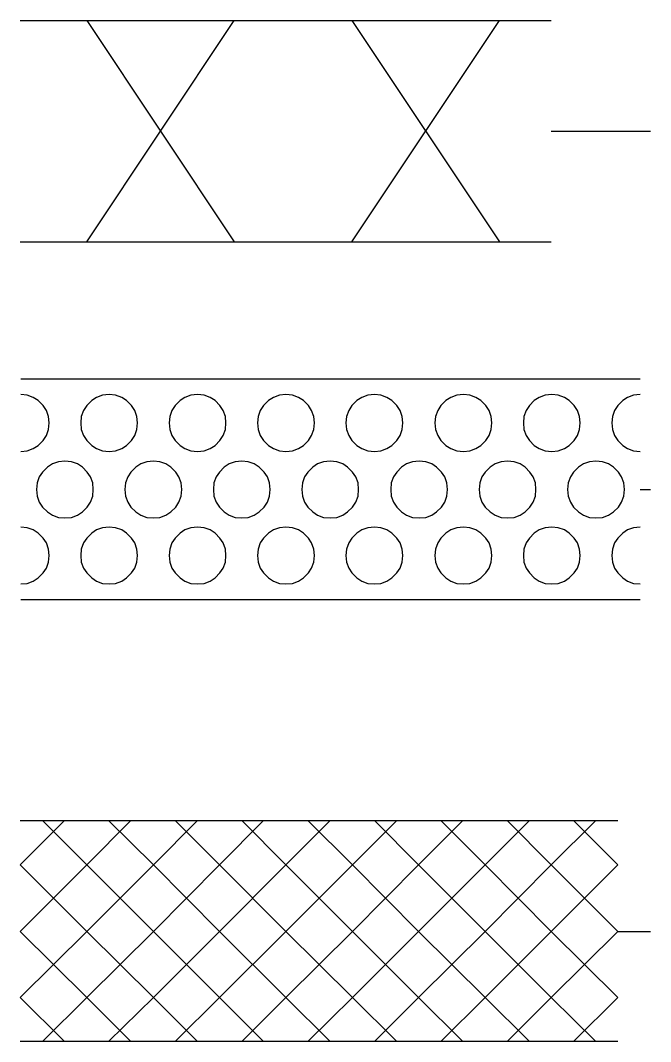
# Model space of a CAD drawing. Header units: inches. Extents: x 47316 to 59086, y 3141 to 11743.
# Drawn here: x 47419.97 to 47434.23, y 7496.88 to 7520 of the extents above; entities that cross this region are included whole.
import ezdxf

# ---------------------------------------------------------------- set-up
doc = ezdxf.new("R2010")
doc.units = ezdxf.units.IN
doc.header["$MEASUREMENT"] = 0

msp = doc.modelspace()

# ---------------------------------------------------------------- linework, layer by layer
at = {"color": 0, "lineweight": -3}
for p, q in [((47419.965, 7520.003), (47421.967, 7520.003)), ((47421.473, 7514.988), (47424.808, 7520.003)), ((47421.473, 7520.003), (47424.808, 7514.988)), ((47421.967, 7520.003), (47423.968, 7520.003)), ((47423.968, 7520.003), (47425.982, 7520.003)), ((47425.982, 7520.003), (47427.983, 7520.003)), ((47427.476, 7514.988), (47430.812, 7520.003)), ((47427.476, 7520.003), (47430.812, 7514.988)), ((47427.983, 7520.003), (47429.984, 7520.003)), ((47429.984, 7520.003), (47431.985, 7520.003)), ((47431.985, 7517.496), (47434.234, 7517.496)), ((47419.965, 7514.988), (47421.967, 7514.988)), ((47421.967, 7514.988), (47423.968, 7514.988)), ((47423.968, 7514.988), (47425.982, 7514.988)), ((47425.982, 7514.988), (47427.983, 7514.988)), ((47427.983, 7514.988), (47429.984, 7514.988)), ((47429.984, 7514.988), (47431.985, 7514.988)), ((47419.978, 7511.887), (47420.978, 7511.887)), ((47420.978, 7511.887), (47421.979, 7511.887)), ((47421.979, 7511.887), (47422.98, 7511.887)), ((47422.98, 7511.887), (47423.98, 7511.887)), ((47423.98, 7511.887), (47424.981, 7511.887)), ((47424.981, 7511.887), (47425.982, 7511.887)), ((47425.982, 7511.887), (47426.982, 7511.887)), ((47426.982, 7511.887), (47427.983, 7511.887)), ((47427.983, 7511.887), (47428.996, 7511.887)), ((47428.996, 7511.887), (47429.996, 7511.887)), ((47429.996, 7511.887), (47430.997, 7511.887)), ((47430.997, 7511.887), (47431.998, 7511.887)), ((47431.998, 7511.887), (47432.998, 7511.887)), ((47432.998, 7511.887), (47433.999, 7511.887)), ((47420.126, 7511.517), (47419.978, 7511.529)), ((47420.262, 7511.467), (47420.126, 7511.517)), ((47420.373, 7511.393), (47420.262, 7511.467)), ((47420.484, 7511.282), (47420.373, 7511.393)), ((47421.584, 7511.393), (47421.473, 7511.282)), ((47421.695, 7511.467), (47421.584, 7511.393)), ((47421.831, 7511.517), (47421.695, 7511.467)), ((47421.979, 7511.529), (47421.831, 7511.517)), ((47422.127, 7511.517), (47421.979, 7511.529)), ((47422.263, 7511.467), (47422.127, 7511.517)), ((47422.374, 7511.393), (47422.263, 7511.467)), ((47422.486, 7511.282), (47422.374, 7511.393)), ((47423.585, 7511.393), (47423.474, 7511.282)), ((47423.696, 7511.467), (47423.585, 7511.393)), ((47423.832, 7511.517), (47423.696, 7511.467)), ((47423.98, 7511.529), (47423.832, 7511.517)), ((47424.129, 7511.517), (47423.98, 7511.529)), ((47424.264, 7511.467), (47424.129, 7511.517)), ((47424.376, 7511.393), (47424.264, 7511.467)), ((47424.487, 7511.282), (47424.376, 7511.393)), ((47425.586, 7511.393), (47425.475, 7511.282)), ((47425.697, 7511.467), (47425.586, 7511.393)), ((47425.833, 7511.517), (47425.697, 7511.467)), ((47425.982, 7511.529), (47425.833, 7511.517)), ((47426.13, 7511.517), (47425.982, 7511.529)), ((47426.266, 7511.467), (47426.13, 7511.517)), ((47426.377, 7511.393), (47426.266, 7511.467)), ((47426.488, 7511.282), (47426.377, 7511.393)), ((47427.587, 7511.393), (47427.476, 7511.282)), ((47427.699, 7511.467), (47427.587, 7511.393)), ((47427.835, 7511.517), (47427.699, 7511.467)), ((47427.983, 7511.529), (47427.835, 7511.517)), ((47428.131, 7511.517), (47427.983, 7511.529)), ((47428.267, 7511.467), (47428.131, 7511.517)), ((47428.378, 7511.393), (47428.267, 7511.467)), ((47428.489, 7511.282), (47428.378, 7511.393)), ((47429.601, 7511.393), (47429.49, 7511.282)), ((47429.712, 7511.467), (47429.601, 7511.393)), ((47429.848, 7511.517), (47429.712, 7511.467)), ((47429.996, 7511.529), (47429.848, 7511.517)), ((47430.145, 7511.517), (47429.996, 7511.529)), ((47430.28, 7511.467), (47430.145, 7511.517)), ((47430.392, 7511.393), (47430.28, 7511.467)), ((47430.503, 7511.282), (47430.392, 7511.393)), ((47431.602, 7511.393), (47431.491, 7511.282)), ((47431.713, 7511.467), (47431.602, 7511.393)), ((47431.849, 7511.517), (47431.713, 7511.467)), ((47431.998, 7511.529), (47431.849, 7511.517)), ((47432.146, 7511.517), (47431.998, 7511.529)), ((47432.282, 7511.467), (47432.146, 7511.517)), ((47432.393, 7511.393), (47432.282, 7511.467)), ((47432.504, 7511.282), (47432.393, 7511.393)), ((47433.604, 7511.393), (47433.492, 7511.282)), ((47433.715, 7511.467), (47433.604, 7511.393)), ((47433.851, 7511.517), (47433.715, 7511.467)), ((47433.999, 7511.529), (47433.851, 7511.517)), ((47420.558, 7511.171), (47420.484, 7511.282)), ((47420.608, 7511.035), (47420.558, 7511.171)), ((47421.398, 7511.171), (47421.349, 7511.035)), ((47421.473, 7511.282), (47421.398, 7511.171)), ((47422.56, 7511.171), (47422.486, 7511.282)), ((47422.609, 7511.035), (47422.56, 7511.171)), ((47423.4, 7511.171), (47423.35, 7511.035)), ((47423.474, 7511.282), (47423.4, 7511.171)), ((47424.561, 7511.171), (47424.487, 7511.282)), ((47424.61, 7511.035), (47424.561, 7511.171)), ((47425.401, 7511.171), (47425.352, 7511.035)), ((47425.475, 7511.282), (47425.401, 7511.171)), ((47426.562, 7511.171), (47426.488, 7511.282)), ((47426.612, 7511.035), (47426.562, 7511.171)), ((47427.402, 7511.171), (47427.353, 7511.035)), ((47427.476, 7511.282), (47427.402, 7511.171)), ((47428.563, 7511.171), (47428.489, 7511.282)), ((47428.613, 7511.035), (47428.563, 7511.171)), ((47429.416, 7511.171), (47429.366, 7511.035)), ((47429.49, 7511.282), (47429.416, 7511.171)), ((47430.577, 7511.171), (47430.503, 7511.282)), ((47430.626, 7511.035), (47430.577, 7511.171)), ((47431.417, 7511.171), (47431.368, 7511.035)), ((47431.491, 7511.282), (47431.417, 7511.171)), ((47432.578, 7511.171), (47432.504, 7511.282)), ((47432.628, 7511.035), (47432.578, 7511.171)), ((47433.418, 7511.171), (47433.369, 7511.035)), ((47433.492, 7511.282), (47433.418, 7511.171)), ((47420.62, 7510.887), (47420.608, 7511.035)), ((47420.608, 7510.738), (47420.62, 7510.887)), ((47421.349, 7511.035), (47421.337, 7510.887)), ((47421.337, 7510.887), (47421.349, 7510.738)), ((47422.621, 7510.887), (47422.609, 7511.035)), ((47422.609, 7510.738), (47422.621, 7510.887)), ((47423.35, 7511.035), (47423.338, 7510.887)), ((47423.338, 7510.887), (47423.35, 7510.738)), ((47424.623, 7510.887), (47424.61, 7511.035)), ((47424.61, 7510.738), (47424.623, 7510.887)), ((47425.352, 7511.035), (47425.339, 7510.887)), ((47425.339, 7510.887), (47425.352, 7510.738)), ((47426.624, 7510.887), (47426.612, 7511.035)), ((47426.612, 7510.738), (47426.624, 7510.887)), ((47427.353, 7511.035), (47427.34, 7510.887)), ((47427.34, 7510.887), (47427.353, 7510.738)), ((47428.625, 7510.887), (47428.613, 7511.035)), ((47428.613, 7510.738), (47428.625, 7510.887)), ((47429.366, 7511.035), (47429.354, 7510.887)), ((47429.354, 7510.887), (47429.366, 7510.738)), ((47430.639, 7510.887), (47430.626, 7511.035)), ((47430.626, 7510.738), (47430.639, 7510.887)), ((47431.368, 7511.035), (47431.355, 7510.887)), ((47431.355, 7510.887), (47431.368, 7510.738)), ((47432.64, 7510.887), (47432.628, 7511.035)), ((47432.628, 7510.738), (47432.64, 7510.887)), ((47433.369, 7511.035), (47433.356, 7510.887)), ((47433.356, 7510.887), (47433.369, 7510.738)), ((47420.558, 7510.603), (47420.608, 7510.738)), ((47421.349, 7510.738), (47421.398, 7510.603)), ((47422.56, 7510.603), (47422.609, 7510.738)), ((47423.35, 7510.738), (47423.4, 7510.603)), ((47424.561, 7510.603), (47424.61, 7510.738)), ((47425.352, 7510.738), (47425.401, 7510.603)), ((47426.562, 7510.603), (47426.612, 7510.738)), ((47427.353, 7510.738), (47427.402, 7510.603)), ((47428.563, 7510.603), (47428.613, 7510.738)), ((47429.366, 7510.738), (47429.416, 7510.603)), ((47430.577, 7510.603), (47430.626, 7510.738)), ((47431.368, 7510.738), (47431.417, 7510.603)), ((47432.578, 7510.603), (47432.628, 7510.738)), ((47433.369, 7510.738), (47433.418, 7510.603)), ((47420.373, 7510.38), (47420.484, 7510.491)), ((47420.484, 7510.491), (47420.558, 7510.603)), ((47421.398, 7510.603), (47421.473, 7510.491)), ((47421.473, 7510.491), (47421.584, 7510.38)), ((47422.374, 7510.38), (47422.486, 7510.491)), ((47422.486, 7510.491), (47422.56, 7510.603)), ((47423.4, 7510.603), (47423.474, 7510.491)), ((47423.474, 7510.491), (47423.585, 7510.38)), ((47424.376, 7510.38), (47424.487, 7510.491)), ((47424.487, 7510.491), (47424.561, 7510.603)), ((47425.401, 7510.603), (47425.475, 7510.491)), ((47425.475, 7510.491), (47425.586, 7510.38)), ((47426.377, 7510.38), (47426.488, 7510.491)), ((47426.488, 7510.491), (47426.562, 7510.603)), ((47427.402, 7510.603), (47427.476, 7510.491)), ((47427.476, 7510.491), (47427.587, 7510.38)), ((47428.378, 7510.38), (47428.489, 7510.491)), ((47428.489, 7510.491), (47428.563, 7510.603)), ((47429.416, 7510.603), (47429.49, 7510.491)), ((47429.49, 7510.491), (47429.601, 7510.38)), ((47430.392, 7510.38), (47430.503, 7510.491)), ((47430.503, 7510.491), (47430.577, 7510.603)), ((47431.417, 7510.603), (47431.491, 7510.491)), ((47431.491, 7510.491), (47431.602, 7510.38)), ((47432.393, 7510.38), (47432.504, 7510.491)), ((47432.504, 7510.491), (47432.578, 7510.603)), ((47433.418, 7510.603), (47433.492, 7510.491)), ((47433.492, 7510.491), (47433.604, 7510.38)), ((47419.978, 7510.244), (47420.126, 7510.257)), ((47420.126, 7510.257), (47420.262, 7510.306)), ((47420.262, 7510.306), (47420.373, 7510.38)), ((47421.584, 7510.38), (47421.695, 7510.306)), ((47421.695, 7510.306), (47421.831, 7510.257)), ((47421.831, 7510.257), (47421.979, 7510.244)), ((47421.979, 7510.244), (47422.127, 7510.257)), ((47422.127, 7510.257), (47422.263, 7510.306)), ((47422.263, 7510.306), (47422.374, 7510.38)), ((47423.585, 7510.38), (47423.696, 7510.306)), ((47423.696, 7510.306), (47423.832, 7510.257)), ((47423.832, 7510.257), (47423.98, 7510.244)), ((47423.98, 7510.244), (47424.129, 7510.257)), ((47424.129, 7510.257), (47424.264, 7510.306)), ((47424.264, 7510.306), (47424.376, 7510.38)), ((47425.586, 7510.38), (47425.697, 7510.306)), ((47425.697, 7510.306), (47425.833, 7510.257)), ((47425.833, 7510.257), (47425.982, 7510.244)), ((47425.982, 7510.244), (47426.13, 7510.257)), ((47426.13, 7510.257), (47426.266, 7510.306)), ((47426.266, 7510.306), (47426.377, 7510.38)), ((47427.587, 7510.38), (47427.699, 7510.306)), ((47427.699, 7510.306), (47427.835, 7510.257)), ((47427.835, 7510.257), (47427.983, 7510.244)), ((47427.983, 7510.244), (47428.131, 7510.257)), ((47428.131, 7510.257), (47428.267, 7510.306)), ((47428.267, 7510.306), (47428.378, 7510.38)), ((47429.601, 7510.38), (47429.712, 7510.306)), ((47429.712, 7510.306), (47429.848, 7510.257)), ((47429.848, 7510.257), (47429.996, 7510.244)), ((47429.996, 7510.244), (47430.145, 7510.257)), ((47430.145, 7510.257), (47430.28, 7510.306)), ((47430.28, 7510.306), (47430.392, 7510.38)), ((47431.602, 7510.38), (47431.713, 7510.306)), ((47431.713, 7510.306), (47431.849, 7510.257)), ((47431.849, 7510.257), (47431.998, 7510.244)), ((47431.998, 7510.244), (47432.146, 7510.257)), ((47432.146, 7510.257), (47432.282, 7510.306)), ((47432.282, 7510.306), (47432.393, 7510.38)), ((47433.604, 7510.38), (47433.715, 7510.306)), ((47433.715, 7510.306), (47433.851, 7510.257)), ((47433.851, 7510.257), (47433.999, 7510.244)), ((47420.694, 7509.96), (47420.583, 7509.886)), ((47420.83, 7510.01), (47420.694, 7509.96)), ((47420.978, 7510.022), (47420.83, 7510.01)), ((47421.127, 7510.01), (47420.978, 7510.022)), ((47421.263, 7509.96), (47421.127, 7510.01)), ((47421.374, 7509.886), (47421.263, 7509.96)), ((47422.696, 7509.96), (47422.584, 7509.886)), ((47422.831, 7510.01), (47422.696, 7509.96)), ((47422.98, 7510.022), (47422.831, 7510.01)), ((47423.128, 7510.01), (47422.98, 7510.022)), ((47423.264, 7509.96), (47423.128, 7510.01)), ((47423.375, 7509.886), (47423.264, 7509.96)), ((47424.697, 7509.96), (47424.586, 7509.886)), ((47424.833, 7510.01), (47424.697, 7509.96)), ((47424.981, 7510.022), (47424.833, 7510.01)), ((47425.129, 7510.01), (47424.981, 7510.022)), ((47425.265, 7509.96), (47425.129, 7510.01)), ((47425.376, 7509.886), (47425.265, 7509.96)), ((47426.698, 7509.96), (47426.587, 7509.886)), ((47426.834, 7510.01), (47426.698, 7509.96)), ((47426.982, 7510.022), (47426.834, 7510.01)), ((47427.13, 7510.01), (47426.982, 7510.022)), ((47427.266, 7509.96), (47427.13, 7510.01)), ((47427.377, 7509.886), (47427.266, 7509.96)), ((47428.712, 7509.96), (47428.6, 7509.886)), ((47428.848, 7510.01), (47428.712, 7509.96)), ((47428.996, 7510.022), (47428.848, 7510.01)), ((47429.144, 7510.01), (47428.996, 7510.022)), ((47429.28, 7509.96), (47429.144, 7510.01)), ((47429.391, 7509.886), (47429.28, 7509.96)), ((47430.713, 7509.96), (47430.602, 7509.886)), ((47430.849, 7510.01), (47430.713, 7509.96)), ((47430.997, 7510.022), (47430.849, 7510.01)), ((47431.145, 7510.01), (47430.997, 7510.022)), ((47431.281, 7509.96), (47431.145, 7510.01)), ((47431.392, 7509.886), (47431.281, 7509.96)), ((47432.714, 7509.96), (47432.603, 7509.886)), ((47432.85, 7510.01), (47432.714, 7509.96)), ((47432.998, 7510.022), (47432.85, 7510.01)), ((47433.146, 7510.01), (47432.998, 7510.022)), ((47433.282, 7509.96), (47433.146, 7510.01)), ((47433.394, 7509.886), (47433.282, 7509.96)), ((47420.472, 7509.775), (47420.398, 7509.664)), ((47420.583, 7509.886), (47420.472, 7509.775)), ((47421.485, 7509.775), (47421.374, 7509.886)), ((47421.559, 7509.664), (47421.485, 7509.775)), ((47422.473, 7509.775), (47422.399, 7509.664)), ((47422.584, 7509.886), (47422.473, 7509.775)), ((47423.486, 7509.775), (47423.375, 7509.886)), ((47423.56, 7509.664), (47423.486, 7509.775)), ((47424.474, 7509.775), (47424.4, 7509.664)), ((47424.586, 7509.886), (47424.474, 7509.775)), ((47425.487, 7509.775), (47425.376, 7509.886)), ((47425.562, 7509.664), (47425.487, 7509.775)), ((47426.476, 7509.775), (47426.402, 7509.664)), ((47426.587, 7509.886), (47426.476, 7509.775)), ((47427.489, 7509.775), (47427.377, 7509.886)), ((47427.563, 7509.664), (47427.489, 7509.775)), ((47428.489, 7509.775), (47428.415, 7509.664)), ((47428.6, 7509.886), (47428.489, 7509.775)), ((47429.502, 7509.775), (47429.391, 7509.886)), ((47429.576, 7509.664), (47429.502, 7509.775)), ((47430.49, 7509.775), (47430.416, 7509.664)), ((47430.602, 7509.886), (47430.49, 7509.775)), ((47431.503, 7509.775), (47431.392, 7509.886)), ((47431.578, 7509.664), (47431.503, 7509.775)), ((47432.492, 7509.775), (47432.418, 7509.664)), ((47432.603, 7509.886), (47432.492, 7509.775)), ((47433.505, 7509.775), (47433.394, 7509.886)), ((47433.579, 7509.664), (47433.505, 7509.775)), ((47420.348, 7509.528), (47420.336, 7509.38)), ((47420.398, 7509.664), (47420.348, 7509.528)), ((47421.608, 7509.528), (47421.559, 7509.664)), ((47421.621, 7509.38), (47421.608, 7509.528)), ((47422.35, 7509.528), (47422.337, 7509.38)), ((47422.399, 7509.664), (47422.35, 7509.528)), ((47423.61, 7509.528), (47423.56, 7509.664)), ((47423.622, 7509.38), (47423.61, 7509.528)), ((47424.351, 7509.528), (47424.339, 7509.38)), ((47424.4, 7509.664), (47424.351, 7509.528)), ((47425.611, 7509.528), (47425.562, 7509.664)), ((47425.623, 7509.38), (47425.611, 7509.528)), ((47426.352, 7509.528), (47426.34, 7509.38)), ((47426.402, 7509.664), (47426.352, 7509.528)), ((47427.612, 7509.528), (47427.563, 7509.664)), ((47427.625, 7509.38), (47427.612, 7509.528)), ((47428.366, 7509.528), (47428.353, 7509.38)), ((47428.415, 7509.664), (47428.366, 7509.528)), ((47429.626, 7509.528), (47429.576, 7509.664)), ((47429.638, 7509.38), (47429.626, 7509.528)), ((47430.367, 7509.528), (47430.355, 7509.38)), ((47430.416, 7509.664), (47430.367, 7509.528)), ((47431.627, 7509.528), (47431.578, 7509.664)), ((47431.639, 7509.38), (47431.627, 7509.528)), ((47432.368, 7509.528), (47432.356, 7509.38)), ((47432.418, 7509.664), (47432.368, 7509.528)), ((47433.628, 7509.528), (47433.579, 7509.664)), ((47433.641, 7509.38), (47433.628, 7509.528)), ((47420.336, 7509.38), (47420.348, 7509.231)), ((47421.608, 7509.231), (47421.621, 7509.38)), ((47422.337, 7509.38), (47422.35, 7509.231)), ((47423.61, 7509.231), (47423.622, 7509.38)), ((47424.339, 7509.38), (47424.351, 7509.231)), ((47425.611, 7509.231), (47425.623, 7509.38)), ((47426.34, 7509.38), (47426.352, 7509.231)), ((47427.612, 7509.231), (47427.625, 7509.38)), ((47428.353, 7509.38), (47428.366, 7509.231)), ((47429.626, 7509.231), (47429.638, 7509.38)), ((47430.355, 7509.38), (47430.367, 7509.231)), ((47431.627, 7509.231), (47431.639, 7509.38)), ((47432.356, 7509.38), (47432.368, 7509.231)), ((47433.628, 7509.231), (47433.641, 7509.38)), ((47433.999, 7509.38), (47434.234, 7509.38)), ((47420.348, 7509.231), (47420.398, 7509.095)), ((47420.398, 7509.095), (47420.472, 7508.984)), ((47421.485, 7508.984), (47421.559, 7509.095)), ((47421.559, 7509.095), (47421.608, 7509.231)), ((47422.35, 7509.231), (47422.399, 7509.095)), ((47422.399, 7509.095), (47422.473, 7508.984)), ((47423.486, 7508.984), (47423.56, 7509.095)), ((47423.56, 7509.095), (47423.61, 7509.231)), ((47424.351, 7509.231), (47424.4, 7509.095)), ((47424.4, 7509.095), (47424.474, 7508.984)), ((47425.487, 7508.984), (47425.562, 7509.095)), ((47425.562, 7509.095), (47425.611, 7509.231)), ((47426.352, 7509.231), (47426.402, 7509.095)), ((47426.402, 7509.095), (47426.476, 7508.984)), ((47427.489, 7508.984), (47427.563, 7509.095)), ((47427.563, 7509.095), (47427.612, 7509.231)), ((47428.366, 7509.231), (47428.415, 7509.095)), ((47428.415, 7509.095), (47428.489, 7508.984)), ((47429.502, 7508.984), (47429.576, 7509.095)), ((47429.576, 7509.095), (47429.626, 7509.231)), ((47430.367, 7509.231), (47430.416, 7509.095)), ((47430.416, 7509.095), (47430.49, 7508.984)), ((47431.503, 7508.984), (47431.578, 7509.095)), ((47431.578, 7509.095), (47431.627, 7509.231)), ((47432.368, 7509.231), (47432.418, 7509.095)), ((47432.418, 7509.095), (47432.492, 7508.984)), ((47433.505, 7508.984), (47433.579, 7509.095)), ((47433.579, 7509.095), (47433.628, 7509.231)), ((47420.472, 7508.984), (47420.583, 7508.873)), ((47420.583, 7508.873), (47420.694, 7508.799)), ((47421.263, 7508.799), (47421.374, 7508.873)), ((47421.374, 7508.873), (47421.485, 7508.984)), ((47422.473, 7508.984), (47422.584, 7508.873)), ((47422.584, 7508.873), (47422.696, 7508.799)), ((47423.264, 7508.799), (47423.375, 7508.873)), ((47423.375, 7508.873), (47423.486, 7508.984)), ((47424.474, 7508.984), (47424.586, 7508.873)), ((47424.586, 7508.873), (47424.697, 7508.799)), ((47425.265, 7508.799), (47425.376, 7508.873)), ((47425.376, 7508.873), (47425.487, 7508.984)), ((47426.476, 7508.984), (47426.587, 7508.873)), ((47426.587, 7508.873), (47426.698, 7508.799)), ((47427.266, 7508.799), (47427.377, 7508.873)), ((47427.377, 7508.873), (47427.489, 7508.984)), ((47428.489, 7508.984), (47428.6, 7508.873)), ((47428.6, 7508.873), (47428.712, 7508.799)), ((47429.28, 7508.799), (47429.391, 7508.873)), ((47429.391, 7508.873), (47429.502, 7508.984)), ((47430.49, 7508.984), (47430.602, 7508.873)), ((47430.602, 7508.873), (47430.713, 7508.799)), ((47431.281, 7508.799), (47431.392, 7508.873)), ((47431.392, 7508.873), (47431.503, 7508.984)), ((47432.492, 7508.984), (47432.603, 7508.873)), ((47432.603, 7508.873), (47432.714, 7508.799)), ((47433.282, 7508.799), (47433.394, 7508.873)), ((47433.394, 7508.873), (47433.505, 7508.984)), ((47420.694, 7508.799), (47420.83, 7508.75)), ((47420.83, 7508.75), (47420.978, 7508.737)), ((47420.978, 7508.737), (47421.127, 7508.75)), ((47421.127, 7508.75), (47421.263, 7508.799)), ((47422.696, 7508.799), (47422.831, 7508.75)), ((47422.831, 7508.75), (47422.98, 7508.737)), ((47422.98, 7508.737), (47423.128, 7508.75)), ((47423.128, 7508.75), (47423.264, 7508.799)), ((47424.697, 7508.799), (47424.833, 7508.75)), ((47424.833, 7508.75), (47424.981, 7508.737)), ((47424.981, 7508.737), (47425.129, 7508.75)), ((47425.129, 7508.75), (47425.265, 7508.799)), ((47426.698, 7508.799), (47426.834, 7508.75)), ((47426.834, 7508.75), (47426.982, 7508.737)), ((47426.982, 7508.737), (47427.13, 7508.75)), ((47427.13, 7508.75), (47427.266, 7508.799)), ((47428.712, 7508.799), (47428.848, 7508.75)), ((47428.848, 7508.75), (47428.996, 7508.737)), ((47428.996, 7508.737), (47429.144, 7508.75)), ((47429.144, 7508.75), (47429.28, 7508.799)), ((47430.713, 7508.799), (47430.849, 7508.75)), ((47430.849, 7508.75), (47430.997, 7508.737)), ((47430.997, 7508.737), (47431.145, 7508.75)), ((47431.145, 7508.75), (47431.281, 7508.799)), ((47432.714, 7508.799), (47432.85, 7508.75)), ((47432.85, 7508.75), (47432.998, 7508.737)), ((47432.998, 7508.737), (47433.146, 7508.75)), ((47433.146, 7508.75), (47433.282, 7508.799)), ((47420.126, 7508.515), (47419.978, 7508.527)), ((47420.262, 7508.465), (47420.126, 7508.515)), ((47420.373, 7508.391), (47420.262, 7508.465)), ((47420.484, 7508.28), (47420.373, 7508.391)), ((47421.584, 7508.391), (47421.473, 7508.28)), ((47421.695, 7508.465), (47421.584, 7508.391)), ((47421.831, 7508.515), (47421.695, 7508.465)), ((47421.979, 7508.527), (47421.831, 7508.515)), ((47422.127, 7508.515), (47421.979, 7508.527)), ((47422.263, 7508.465), (47422.127, 7508.515)), ((47422.374, 7508.391), (47422.263, 7508.465)), ((47422.486, 7508.28), (47422.374, 7508.391)), ((47423.585, 7508.391), (47423.474, 7508.28)), ((47423.696, 7508.465), (47423.585, 7508.391)), ((47423.832, 7508.515), (47423.696, 7508.465)), ((47423.98, 7508.527), (47423.832, 7508.515)), ((47424.129, 7508.515), (47423.98, 7508.527)), ((47424.264, 7508.465), (47424.129, 7508.515)), ((47424.376, 7508.391), (47424.264, 7508.465)), ((47424.487, 7508.28), (47424.376, 7508.391)), ((47425.586, 7508.391), (47425.475, 7508.28)), ((47425.697, 7508.465), (47425.586, 7508.391)), ((47425.833, 7508.515), (47425.697, 7508.465)), ((47425.982, 7508.527), (47425.833, 7508.515)), ((47426.13, 7508.515), (47425.982, 7508.527)), ((47426.266, 7508.465), (47426.13, 7508.515)), ((47426.377, 7508.391), (47426.266, 7508.465)), ((47426.488, 7508.28), (47426.377, 7508.391)), ((47427.587, 7508.391), (47427.476, 7508.28)), ((47427.699, 7508.465), (47427.587, 7508.391)), ((47427.835, 7508.515), (47427.699, 7508.465)), ((47427.983, 7508.527), (47427.835, 7508.515)), ((47428.131, 7508.515), (47427.983, 7508.527)), ((47428.267, 7508.465), (47428.131, 7508.515)), ((47428.378, 7508.391), (47428.267, 7508.465)), ((47428.489, 7508.28), (47428.378, 7508.391)), ((47429.601, 7508.391), (47429.49, 7508.28)), ((47429.712, 7508.465), (47429.601, 7508.391)), ((47429.848, 7508.515), (47429.712, 7508.465)), ((47429.996, 7508.527), (47429.848, 7508.515)), ((47430.145, 7508.515), (47429.996, 7508.527)), ((47430.28, 7508.465), (47430.145, 7508.515)), ((47430.392, 7508.391), (47430.28, 7508.465)), ((47430.503, 7508.28), (47430.392, 7508.391)), ((47431.602, 7508.391), (47431.491, 7508.28)), ((47431.713, 7508.465), (47431.602, 7508.391)), ((47431.849, 7508.515), (47431.713, 7508.465)), ((47431.998, 7508.527), (47431.849, 7508.515)), ((47432.146, 7508.515), (47431.998, 7508.527)), ((47432.282, 7508.465), (47432.146, 7508.515)), ((47432.393, 7508.391), (47432.282, 7508.465)), ((47432.504, 7508.28), (47432.393, 7508.391)), ((47433.604, 7508.391), (47433.492, 7508.28)), ((47433.715, 7508.465), (47433.604, 7508.391)), ((47433.851, 7508.515), (47433.715, 7508.465)), ((47433.999, 7508.527), (47433.851, 7508.515)), ((47420.558, 7508.169), (47420.484, 7508.28)), ((47420.608, 7508.033), (47420.558, 7508.169)), ((47421.398, 7508.169), (47421.349, 7508.033)), ((47421.473, 7508.28), (47421.398, 7508.169)), ((47422.56, 7508.169), (47422.486, 7508.28)), ((47422.609, 7508.033), (47422.56, 7508.169)), ((47423.4, 7508.169), (47423.35, 7508.033)), ((47423.474, 7508.28), (47423.4, 7508.169)), ((47424.561, 7508.169), (47424.487, 7508.28)), ((47424.61, 7508.033), (47424.561, 7508.169)), ((47425.401, 7508.169), (47425.352, 7508.033)), ((47425.475, 7508.28), (47425.401, 7508.169)), ((47426.562, 7508.169), (47426.488, 7508.28)), ((47426.612, 7508.033), (47426.562, 7508.169)), ((47427.402, 7508.169), (47427.353, 7508.033)), ((47427.476, 7508.28), (47427.402, 7508.169)), ((47428.563, 7508.169), (47428.489, 7508.28)), ((47428.613, 7508.033), (47428.563, 7508.169)), ((47429.416, 7508.169), (47429.366, 7508.033)), ((47429.49, 7508.28), (47429.416, 7508.169)), ((47430.577, 7508.169), (47430.503, 7508.28)), ((47430.626, 7508.033), (47430.577, 7508.169)), ((47431.417, 7508.169), (47431.368, 7508.033)), ((47431.491, 7508.28), (47431.417, 7508.169)), ((47432.578, 7508.169), (47432.504, 7508.28)), ((47432.628, 7508.033), (47432.578, 7508.169)), ((47433.418, 7508.169), (47433.369, 7508.033)), ((47433.492, 7508.28), (47433.418, 7508.169)), ((47420.62, 7507.885), (47420.608, 7508.033)), ((47420.608, 7507.737), (47420.62, 7507.885)), ((47421.349, 7508.033), (47421.337, 7507.885)), ((47421.337, 7507.885), (47421.349, 7507.737)), ((47422.621, 7507.885), (47422.609, 7508.033)), ((47422.609, 7507.737), (47422.621, 7507.885)), ((47423.35, 7508.033), (47423.338, 7507.885)), ((47423.338, 7507.885), (47423.35, 7507.737)), ((47424.623, 7507.885), (47424.61, 7508.033)), ((47424.61, 7507.737), (47424.623, 7507.885)), ((47425.352, 7508.033), (47425.339, 7507.885)), ((47425.339, 7507.885), (47425.352, 7507.737)), ((47426.624, 7507.885), (47426.612, 7508.033)), ((47426.612, 7507.737), (47426.624, 7507.885)), ((47427.353, 7508.033), (47427.34, 7507.885)), ((47427.34, 7507.885), (47427.353, 7507.737)), ((47428.625, 7507.885), (47428.613, 7508.033)), ((47428.613, 7507.737), (47428.625, 7507.885)), ((47429.366, 7508.033), (47429.354, 7507.885)), ((47429.354, 7507.885), (47429.366, 7507.737)), ((47430.639, 7507.885), (47430.626, 7508.033)), ((47430.626, 7507.737), (47430.639, 7507.885)), ((47431.368, 7508.033), (47431.355, 7507.885)), ((47431.355, 7507.885), (47431.368, 7507.737)), ((47432.64, 7507.885), (47432.628, 7508.033)), ((47432.628, 7507.737), (47432.64, 7507.885)), ((47433.369, 7508.033), (47433.356, 7507.885)), ((47433.356, 7507.885), (47433.369, 7507.737)), ((47420.558, 7507.601), (47420.608, 7507.737)), ((47421.349, 7507.737), (47421.398, 7507.601)), ((47422.56, 7507.601), (47422.609, 7507.737)), ((47423.35, 7507.737), (47423.4, 7507.601)), ((47424.561, 7507.601), (47424.61, 7507.737)), ((47425.352, 7507.737), (47425.401, 7507.601)), ((47426.562, 7507.601), (47426.612, 7507.737)), ((47427.353, 7507.737), (47427.402, 7507.601)), ((47428.563, 7507.601), (47428.613, 7507.737)), ((47429.366, 7507.737), (47429.416, 7507.601)), ((47430.577, 7507.601), (47430.626, 7507.737)), ((47431.368, 7507.737), (47431.417, 7507.601)), ((47432.578, 7507.601), (47432.628, 7507.737)), ((47433.369, 7507.737), (47433.418, 7507.601)), ((47420.373, 7507.378), (47420.484, 7507.49)), ((47420.484, 7507.49), (47420.558, 7507.601)), ((47421.398, 7507.601), (47421.473, 7507.49)), ((47421.473, 7507.49), (47421.584, 7507.378)), ((47422.374, 7507.378), (47422.486, 7507.49)), ((47422.486, 7507.49), (47422.56, 7507.601)), ((47423.4, 7507.601), (47423.474, 7507.49)), ((47423.474, 7507.49), (47423.585, 7507.378)), ((47424.376, 7507.378), (47424.487, 7507.49)), ((47424.487, 7507.49), (47424.561, 7507.601)), ((47425.401, 7507.601), (47425.475, 7507.49)), ((47425.475, 7507.49), (47425.586, 7507.378)), ((47426.377, 7507.378), (47426.488, 7507.49)), ((47426.488, 7507.49), (47426.562, 7507.601)), ((47427.402, 7507.601), (47427.476, 7507.49)), ((47427.476, 7507.49), (47427.587, 7507.378)), ((47428.378, 7507.378), (47428.489, 7507.49)), ((47428.489, 7507.49), (47428.563, 7507.601)), ((47429.416, 7507.601), (47429.49, 7507.49)), ((47429.49, 7507.49), (47429.601, 7507.378)), ((47430.392, 7507.378), (47430.503, 7507.49)), ((47430.503, 7507.49), (47430.577, 7507.601)), ((47431.417, 7507.601), (47431.491, 7507.49)), ((47431.491, 7507.49), (47431.602, 7507.378)), ((47432.393, 7507.378), (47432.504, 7507.49)), ((47432.504, 7507.49), (47432.578, 7507.601)), ((47433.418, 7507.601), (47433.492, 7507.49)), ((47433.492, 7507.49), (47433.604, 7507.378)), ((47419.978, 7507.242), (47420.126, 7507.255)), ((47420.126, 7507.255), (47420.262, 7507.304)), ((47420.262, 7507.304), (47420.373, 7507.378)), ((47421.584, 7507.378), (47421.695, 7507.304)), ((47421.695, 7507.304), (47421.831, 7507.255)), ((47421.831, 7507.255), (47421.979, 7507.242)), ((47421.979, 7507.242), (47422.127, 7507.255)), ((47422.127, 7507.255), (47422.263, 7507.304)), ((47422.263, 7507.304), (47422.374, 7507.378)), ((47423.585, 7507.378), (47423.696, 7507.304)), ((47423.696, 7507.304), (47423.832, 7507.255)), ((47423.832, 7507.255), (47423.98, 7507.242)), ((47423.98, 7507.242), (47424.129, 7507.255)), ((47424.129, 7507.255), (47424.264, 7507.304)), ((47424.264, 7507.304), (47424.376, 7507.378)), ((47425.586, 7507.378), (47425.697, 7507.304)), ((47425.697, 7507.304), (47425.833, 7507.255)), ((47425.833, 7507.255), (47425.982, 7507.242)), ((47425.982, 7507.242), (47426.13, 7507.255)), ((47426.13, 7507.255), (47426.266, 7507.304)), ((47426.266, 7507.304), (47426.377, 7507.378)), ((47427.587, 7507.378), (47427.699, 7507.304)), ((47427.699, 7507.304), (47427.835, 7507.255)), ((47427.835, 7507.255), (47427.983, 7507.242)), ((47427.983, 7507.242), (47428.131, 7507.255)), ((47428.131, 7507.255), (47428.267, 7507.304)), ((47428.267, 7507.304), (47428.378, 7507.378)), ((47429.601, 7507.378), (47429.712, 7507.304)), ((47429.712, 7507.304), (47429.848, 7507.255)), ((47429.848, 7507.255), (47429.996, 7507.242)), ((47429.996, 7507.242), (47430.145, 7507.255)), ((47430.145, 7507.255), (47430.28, 7507.304)), ((47430.28, 7507.304), (47430.392, 7507.378)), ((47431.602, 7507.378), (47431.713, 7507.304)), ((47431.713, 7507.304), (47431.849, 7507.255)), ((47431.849, 7507.255), (47431.998, 7507.242)), ((47431.998, 7507.242), (47432.146, 7507.255)), ((47432.146, 7507.255), (47432.282, 7507.304)), ((47432.282, 7507.304), (47432.393, 7507.378)), ((47433.604, 7507.378), (47433.715, 7507.304)), ((47433.715, 7507.304), (47433.851, 7507.255)), ((47433.851, 7507.255), (47433.999, 7507.242)), ((47420.978, 7506.884), (47419.978, 7506.884)), ((47421.979, 7506.884), (47420.978, 7506.884)), ((47422.98, 7506.884), (47421.979, 7506.884)), ((47423.98, 7506.884), (47422.98, 7506.884)), ((47424.981, 7506.884), (47423.98, 7506.884)), ((47425.982, 7506.884), (47424.981, 7506.884)), ((47426.982, 7506.884), (47425.982, 7506.884)), ((47427.983, 7506.884), (47426.982, 7506.884)), ((47428.996, 7506.884), (47427.983, 7506.884)), ((47429.996, 7506.884), (47428.996, 7506.884)), ((47430.997, 7506.884), (47429.996, 7506.884)), ((47431.998, 7506.884), (47430.997, 7506.884)), ((47432.998, 7506.884), (47431.998, 7506.884)), ((47433.999, 7506.884), (47432.998, 7506.884)), ((47419.965, 7501.881), (47421.473, 7501.881)), ((47420.966, 7501.881), (47419.965, 7500.881)), ((47421.473, 7500.881), (47420.472, 7501.881)), ((47421.473, 7501.881), (47422.98, 7501.881)), ((47422.473, 7501.881), (47421.473, 7500.881)), ((47422.98, 7500.881), (47421.967, 7501.881)), ((47422.98, 7501.881), (47424.474, 7501.881)), ((47423.98, 7501.881), (47422.98, 7500.881)), ((47424.474, 7500.881), (47423.474, 7501.881)), ((47424.474, 7501.881), (47425.982, 7501.881)), ((47425.475, 7501.881), (47424.474, 7500.881)), ((47425.982, 7500.881), (47424.981, 7501.881)), ((47425.982, 7501.881), (47427.489, 7501.881)), ((47426.982, 7501.881), (47425.982, 7500.881)), ((47427.489, 7500.881), (47426.476, 7501.881)), ((47427.489, 7501.881), (47428.983, 7501.881)), ((47428.489, 7501.881), (47427.489, 7500.881)), ((47428.983, 7500.881), (47427.983, 7501.881)), ((47428.983, 7501.881), (47430.49, 7501.881)), ((47429.984, 7501.881), (47428.983, 7500.881)), ((47430.49, 7500.881), (47429.49, 7501.881)), ((47430.49, 7501.881), (47431.985, 7501.881)), ((47431.491, 7501.881), (47430.49, 7500.881)), ((47431.985, 7500.881), (47430.985, 7501.881)), ((47431.985, 7501.881), (47433.492, 7501.881)), ((47432.998, 7501.881), (47431.985, 7500.881)), ((47433.492, 7500.881), (47432.492, 7501.881)), ((47419.965, 7499.373), (47421.473, 7500.881)), ((47419.965, 7500.881), (47421.473, 7499.373)), ((47421.473, 7499.373), (47422.98, 7500.881)), ((47421.473, 7500.881), (47422.98, 7499.373)), ((47422.98, 7499.373), (47424.474, 7500.881)), ((47422.98, 7500.881), (47424.474, 7499.373)), ((47424.474, 7499.373), (47425.982, 7500.881)), ((47424.474, 7500.881), (47425.982, 7499.373)), ((47425.982, 7499.373), (47427.489, 7500.881)), ((47425.982, 7500.881), (47427.489, 7499.373)), ((47427.489, 7499.373), (47428.983, 7500.881)), ((47427.489, 7500.881), (47428.983, 7499.373)), ((47428.983, 7499.373), (47430.49, 7500.881)), ((47428.983, 7500.881), (47430.49, 7499.373)), ((47430.49, 7499.373), (47431.985, 7500.881)), ((47430.49, 7500.881), (47431.985, 7499.373)), ((47431.985, 7499.373), (47433.492, 7500.881)), ((47431.985, 7500.881), (47433.492, 7499.373)), ((47421.473, 7497.879), (47419.965, 7499.373)), ((47421.473, 7499.373), (47419.965, 7497.879)), ((47422.98, 7497.879), (47421.473, 7499.373)), ((47422.98, 7499.373), (47421.473, 7497.879)), ((47424.474, 7497.879), (47422.98, 7499.373)), ((47424.474, 7499.373), (47422.98, 7497.879)), ((47425.982, 7497.879), (47424.474, 7499.373)), ((47425.982, 7499.373), (47424.474, 7497.879)), ((47427.489, 7497.879), (47425.982, 7499.373)), ((47427.489, 7499.373), (47425.982, 7497.879)), ((47428.983, 7497.879), (47427.489, 7499.373)), ((47428.983, 7499.373), (47427.489, 7497.879)), ((47430.49, 7497.879), (47428.983, 7499.373)), ((47430.49, 7499.373), (47428.983, 7497.879)), ((47431.985, 7497.879), (47430.49, 7499.373)), ((47431.985, 7499.373), (47430.49, 7497.879)), ((47433.492, 7497.879), (47431.985, 7499.373)), ((47433.492, 7499.373), (47431.985, 7497.879)), ((47433.492, 7499.373), (47434.234, 7499.373)), ((47419.965, 7497.879), (47420.966, 7496.878)), ((47420.472, 7496.878), (47421.473, 7497.879)), ((47421.473, 7497.879), (47422.473, 7496.878)), ((47421.967, 7496.878), (47422.98, 7497.879)), ((47422.98, 7497.879), (47423.98, 7496.878)), ((47423.474, 7496.878), (47424.474, 7497.879)), ((47424.474, 7497.879), (47425.475, 7496.878)), ((47424.981, 7496.878), (47425.982, 7497.879)), ((47425.982, 7497.879), (47426.982, 7496.878)), ((47426.476, 7496.878), (47427.489, 7497.879)), ((47427.489, 7497.879), (47428.489, 7496.878)), ((47427.983, 7496.878), (47428.983, 7497.879)), ((47428.983, 7497.879), (47429.984, 7496.878)), ((47429.49, 7496.878), (47430.49, 7497.879)), ((47430.49, 7497.879), (47431.491, 7496.878)), ((47430.985, 7496.878), (47431.985, 7497.879)), ((47431.985, 7497.879), (47432.998, 7496.878)), ((47432.492, 7496.878), (47433.492, 7497.879)), ((47421.473, 7496.878), (47419.965, 7496.878)), ((47422.98, 7496.878), (47421.473, 7496.878)), ((47424.474, 7496.878), (47422.98, 7496.878)), ((47425.982, 7496.878), (47424.474, 7496.878)), ((47427.489, 7496.878), (47425.982, 7496.878)), ((47428.983, 7496.878), (47427.489, 7496.878)), ((47430.49, 7496.878), (47428.983, 7496.878)), ((47431.985, 7496.878), (47430.49, 7496.878)), ((47433.492, 7496.878), (47431.985, 7496.878))]:
    msp.add_line(p, q, dxfattribs=at)

doc.saveas('drawing.dxf')
